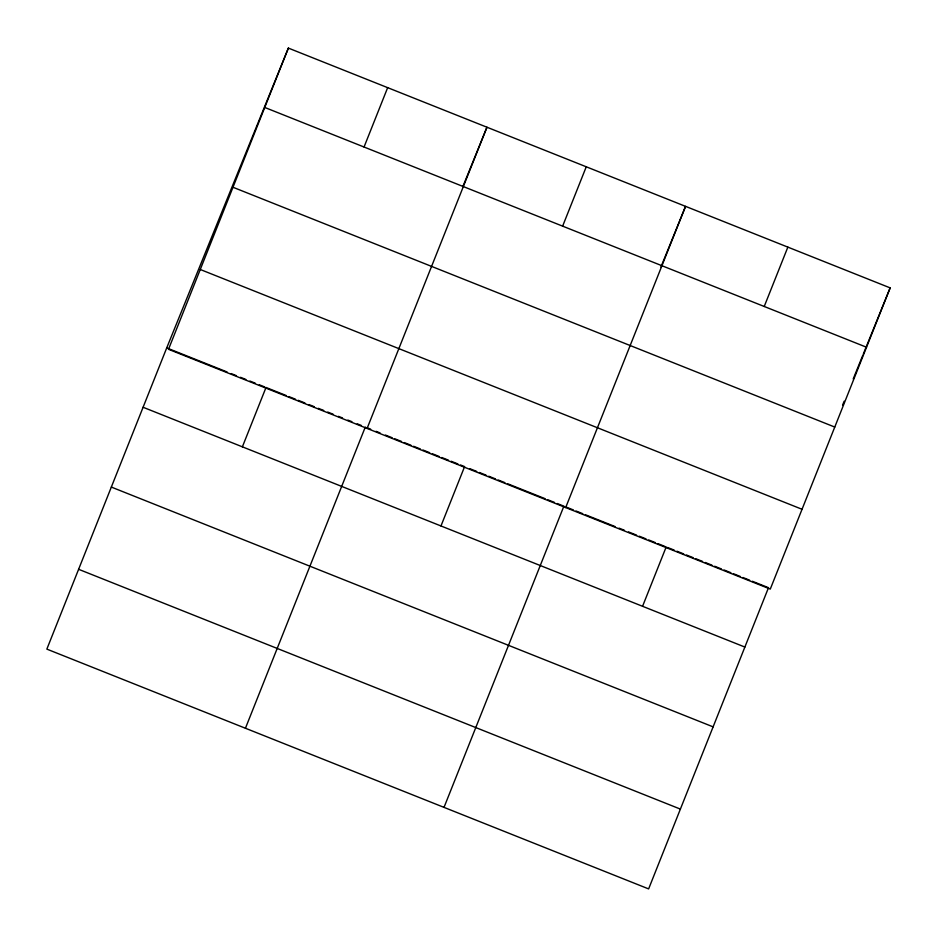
<?xml version="1.0" encoding="UTF-8"?>
<svg xmlns="http://www.w3.org/2000/svg" width="937" height="937" viewBox="0 0 937 937"><rect width="100%" height="100%" fill="white"/><g stroke="black" fill="none" stroke-linecap="round" stroke-linejoin="round"><path stroke-width="1.41" d="M288.373 48.092L168.508 349.302L770.284 589.092L890.15 287.882L288.373 48.092L166.716 347.908L46.85 649.118L648.627 888.908L768.492 587.698L752.341 581.256M242.39 446.832L266.014 387.473L286.136 395.484M364.048 147.015L387.66 87.656M245.435 728.248L365.301 427.038M367.093 428.432L486.959 127.221L462.866 186.592M440.976 525.962L464.6 466.603L460.571 464.998M562.633 226.145L586.257 166.786M444.021 807.378L563.887 506.167L557.175 503.497M565.679 507.573L685.544 206.363L660.925 267.033M642.571 606.286L666.195 546.927M764.229 306.481L787.853 247.122M842.574 405.124L844.167 401.2M853.22 378.911L862.848 355.158M863.387 353.846L890.15 287.882M264.749 107.45L866.526 347.24M232.985 187.259L834.773 427.061M200.272 269.493L802.049 509.283M166.716 347.908L227.094 371.966M231.123 373.57L236.487 375.702M240.516 377.306L245.881 379.45M249.91 381.054L255.274 383.198M259.303 384.791L264.667 386.934M288.819 396.562L295.53 399.232M298.212 400.298L304.923 402.98M308.952 404.573L314.317 406.717M318.334 408.321L323.71 410.465M327.727 412.069L333.103 414.201M338.468 416.344L342.497 417.949M347.861 420.081L351.89 421.685M357.255 423.829L361.272 425.433M366.648 427.565L370.665 429.169M376.042 431.313L380.059 432.917M385.435 435.061L392.135 437.731M394.817 438.797L401.528 441.468M404.21 442.545L410.921 445.216M413.604 446.281L420.315 448.952M422.997 450.029L429.708 452.7M432.39 453.766L439.102 456.436M441.784 457.514L448.495 460.184M451.177 461.25L457.888 463.932M469.964 468.734L476.675 471.416M479.357 472.482L486.069 475.153M488.751 476.23L495.462 478.901M498.144 479.967L504.856 482.637M507.538 483.715L545.1 498.683M547.782 499.749L554.493 502.419M566.58 507.233L573.315 509.915M576.009 510.993L582.732 513.675M585.426 514.753L615.035 526.547M619.076 528.152L624.464 530.307M628.504 531.911L636.574 535.132M639.268 536.198L646.003 538.88M648.697 539.958L655.42 542.64M658.114 543.718L664.848 546.4M667.542 547.466L674.265 550.148M676.959 551.225L683.694 553.908M686.388 554.973L693.111 557.656M695.804 558.733L702.539 561.415M705.233 562.481L711.956 565.163M714.65 566.241L721.385 568.923M724.067 569.989L730.801 572.671M733.495 573.749L740.23 576.431M742.912 577.508L749.647 580.19M143.092 407.267L744.868 647.057M111.339 487.076L713.116 726.866M78.614 569.298L680.391 809.099"/></g></svg>
